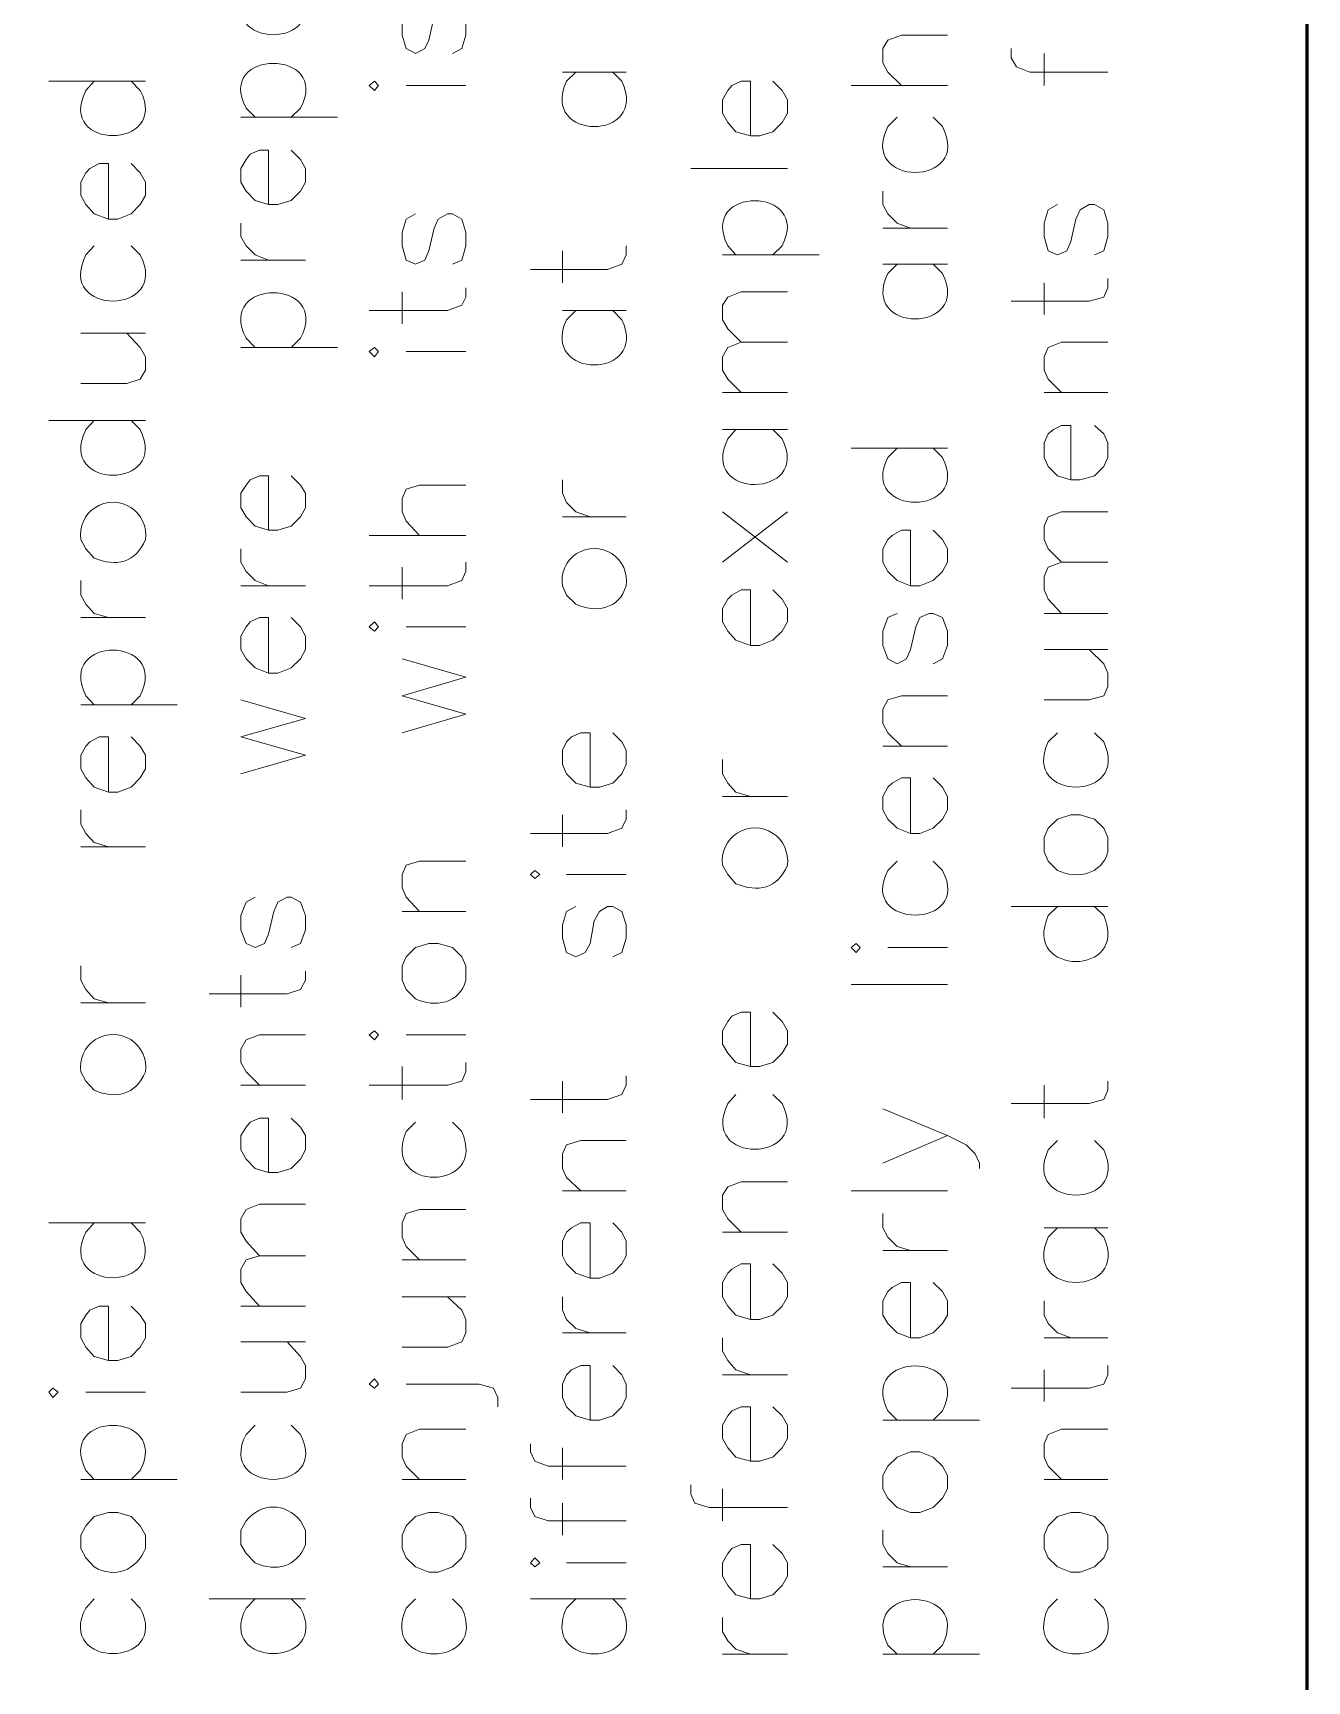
# Model space of a CAD drawing. Header units: inches. Extents: x 5 to 516, y -193 to 129.
# Drawn here: x 58.523 to 59.901, y -184.48 to -182.698 of the extents above; entities that cross this region are included whole.
import ezdxf

# ---------------------------------------------------------------- set-up
doc = ezdxf.new("R2010")
doc.units = ezdxf.units.IN
doc.header["$MEASUREMENT"] = 0
doc.layers.add('PDF7_Geometry', color=7, linetype='Continuous')

msp = doc.modelspace()

# ---------------------------------------------------------------- linework, layer by layer
at = {"layer": 'PDF7_Geometry', "lineweight": 60}
msp.add_lwpolyline([(59.9013316, -193.1846724), (59.9013316, -163.1857822), (14.901328, -163.1857822), (14.901328, -193.1846724)], dxfattribs=at)
at = {"layer": 'PDF7_Geometry', "lineweight": 15}
for points in [[(58.9368871, -182.6657834), (58.9268871, -182.6702279), (58.9224426, -182.6857834), (58.9224426, -182.7002279), (58.9268871, -182.7146723), (58.9368871, -182.7202279), (58.9468871, -182.7146723), (58.9513315, -182.7057834), (58.9568871, -182.6802279), (58.9613315, -182.6702279), (58.9713315, -182.6657834), (58.9768871, -182.6657834), (58.9868871, -182.6702279), (58.9913315, -182.6857834), (58.9913315, -182.7002279), (58.9868871, -182.7146723), (58.9768871, -182.7202279)], [(59.4624425, -182.7546721), (59.4479981, -182.7402277), (59.4424425, -182.7302277), (59.4424425, -182.7146721), (59.4479981, -182.7057832), (59.4624425, -182.7002277), (59.5124425, -182.7002277)], [(59.5813316, -182.7146726), (59.5813316, -182.7246726), (59.5868872, -182.7346726), (59.6013316, -182.7402282), (59.6857761, -182.7402282)], [(59.6168872, -182.7546721), (59.6168872, -182.7202277)], [(58.5402204, -182.7502279), (58.6446649, -182.7502279)], [(58.5891093, -182.7502279), (58.5802204, -182.7602279)], [(58.6391093, -182.7602279), (58.6291093, -182.7502279)], [(58.9268869, -182.7546721), (58.9913314, -182.7546721)], [(59.095776, -182.7402283), (59.1646649, -182.7402283)], [(59.1102205, -182.7402283), (59.1002205, -182.7502283)], [(59.1602205, -182.7502283), (59.1502205, -182.7402283)], [(59.2991093, -182.8091177), (59.2991093, -182.7502288), (59.2891093, -182.7502288), (59.2791093, -182.7546733), (59.2746649, -182.7602288), (59.2691093, -182.7702288), (59.2691093, -182.7846733), (59.2746649, -182.7946733), (59.2835537, -182.8046733), (59.2991093, -182.8091177), (59.3091093, -182.8091177), (59.3235537, -182.8046733), (59.3335537, -182.7946733), (59.3391093, -182.7846733), (59.3391093, -182.7702288), (59.3335537, -182.7602288), (59.3235537, -182.7502288)], [(59.4079983, -182.7546721), (59.5124427, -182.7546721)], [(58.7479982, -182.7891174), (58.8524427, -182.7891174)], [(58.7635537, -182.7891174), (58.7535537, -182.7791174)], [(58.8124426, -182.7791174), (58.8024426, -182.7891174)], [(59.4579982, -182.7891174), (59.4479982, -182.7991174)], [(59.5068871, -182.7991174), (59.4968871, -182.7891174)], [(58.7779982, -182.8835614), (58.7779982, -182.8246725), (58.7679982, -182.8246725), (58.7579982, -182.829117), (58.7535537, -182.8346725), (58.7479982, -182.8446725), (58.7479982, -182.859117), (58.7535537, -182.869117), (58.7635537, -182.879117), (58.7779982, -182.8835614), (58.7879982, -182.8835614), (58.8024426, -182.879117), (58.8124426, -182.869117), (58.8179982, -182.859117), (58.8179982, -182.8446725), (58.8124426, -182.8346725), (58.8024426, -182.8246725)], [(58.6046648, -182.8991175), (58.6046648, -182.8391175), (58.5946648, -182.8391175), (58.5846648, -182.844673), (58.5802204, -182.8491175), (58.5746648, -182.8591175), (58.5746648, -182.8735619), (58.5802204, -182.8835619), (58.5891092, -182.8935619), (58.6046648, -182.8991175), (58.6146648, -182.8991175), (58.6291092, -182.8935619), (58.6391092, -182.8835619), (58.6446648, -182.8735619), (58.6446648, -182.8591175), (58.6391092, -182.8491175), (58.6291092, -182.8391175)], [(59.2346649, -182.844673), (59.3391094, -182.844673)], [(59.4724427, -182.9091171), (59.4579982, -182.9035615), (59.4479982, -182.8935615), (59.4424427, -182.8835615), (59.4424427, -182.8691171)], [(58.9368871, -182.893561), (58.9268871, -182.8991166), (58.9224426, -182.913561), (58.9224426, -182.9280055), (58.9268871, -182.943561), (58.9368871, -182.9480055), (58.9468871, -182.943561), (58.9513315, -182.933561), (58.9568871, -182.9091166), (58.9613315, -182.8991166), (58.9713315, -182.893561), (58.9768871, -182.893561), (58.9868871, -182.8991166), (58.9913315, -182.913561), (58.9913315, -182.9280055), (58.9868871, -182.943561), (58.9768871, -182.9480055)], [(59.6313316, -182.8835614), (59.6213316, -182.889117), (59.6168871, -182.9035614), (59.6168871, -182.9180059), (59.6213316, -182.9335614), (59.6313316, -182.9380059), (59.6413316, -182.9335614), (59.645776, -182.9235614), (59.6513316, -182.899117), (59.655776, -182.889117), (59.665776, -182.8835614), (59.6713316, -182.8835614), (59.6813316, -182.889117), (59.685776, -182.9035614), (59.685776, -182.9180059), (59.6813316, -182.9335614), (59.6713316, -182.9380059)], [(58.7779982, -182.9435612), (58.7635537, -182.9380057), (58.7535537, -182.9280057), (58.7479982, -182.9180057), (58.7479982, -182.9035612)], [(59.4424427, -182.9091171), (59.5124428, -182.9091171)], [(58.5891093, -182.9280063), (58.5802204, -182.9380063)], [(58.6391093, -182.9380063), (58.6291093, -182.9280063)], [(59.0613316, -182.953562), (59.1446649, -182.953562), (59.1602205, -182.9480064), (59.1646649, -182.9380064), (59.1646649, -182.9280064)], [(59.095776, -182.9680058), (59.095776, -182.9335614)], [(59.2835538, -182.9380059), (59.2746649, -182.9280059)], [(59.3335538, -182.9280059), (59.3235538, -182.9380059)], [(58.7479982, -182.9435612), (58.8179983, -182.9435612)], [(59.2691094, -182.9380059), (59.3735538, -182.9380059)], [(59.4424427, -182.9480066), (59.5124428, -182.9480066)], [(59.4579982, -182.9480066), (59.4479982, -182.9580066)], [(59.5068871, -182.9580066), (59.4968871, -182.9480066)], [(59.5813316, -182.9880061), (59.6657761, -182.9880061), (59.6813317, -182.9835617), (59.6857761, -182.9735617), (59.6857761, -182.9635617)], [(59.6168872, -183.00245), (59.6168872, -182.9680056)], [(58.8868871, -182.9980057), (58.9713316, -182.9980057), (58.9868872, -182.9924502), (58.9913316, -182.9835613), (58.9913316, -182.9735613)], [(58.9224427, -183.0124507), (58.9224427, -182.9780063)], [(59.2891094, -183.0324499), (59.274665, -183.0180055), (59.2691094, -183.0080055), (59.2691094, -182.9924499), (59.274665, -182.983561), (59.2891094, -182.9780055), (59.3391094, -182.9780055)], [(59.095776, -182.9980057), (59.1646649, -182.9980057)], [(59.1102205, -182.9980057), (59.1002205, -183.0080057)], [(59.1602205, -183.0080057), (59.1502205, -182.9980057)], [(58.5746649, -183.0224503), (58.6446649, -183.0224503)], [(58.5746649, -183.0768948), (58.6246649, -183.0768948), (58.6391093, -183.0724504), (58.6446649, -183.0624504), (58.6446649, -183.0480059), (58.6391093, -183.0380059), (58.6246649, -183.0224504)], [(58.7479982, -183.0380064), (58.8524427, -183.0380064)], [(58.7635537, -183.0380064), (58.7535537, -183.0280064)], [(58.8124426, -183.0280064), (58.8024426, -183.0380064)], [(58.9268869, -183.0424506), (58.9913314, -183.0424506)], [(59.2891094, -183.0868955), (59.274665, -183.0724511), (59.2691094, -183.0624511), (59.2691094, -183.0480066), (59.274665, -183.0380066), (59.2891094, -183.0324511), (59.3391094, -183.0324511)], [(59.6357759, -183.0868955), (59.6213314, -183.0724511), (59.616887, -183.0624511), (59.616887, -183.0480066), (59.6213314, -183.0380066), (59.6357759, -183.0324511), (59.6857759, -183.0324511)], [(59.2691094, -183.0868955), (59.3391094, -183.0868955)], [(59.6168872, -183.0868955), (59.6857761, -183.0868955)], [(58.5402204, -183.1168955), (58.6446649, -183.1168955)], [(58.5891093, -183.1168955), (58.5802204, -183.1268955)], [(58.6391093, -183.1268955), (58.6291093, -183.1168955)], [(59.2691094, -183.126895), (59.3391094, -183.126895)], [(59.2835538, -183.126895), (59.2746649, -183.136895)], [(59.3335538, -183.136895), (59.3235538, -183.126895)], [(59.645776, -183.1813395), (59.645776, -183.1224506), (59.635776, -183.1224506), (59.6268871, -183.1268951), (59.6213316, -183.1313395), (59.6168871, -183.1413395), (59.6168871, -183.1568951), (59.6213316, -183.1668951), (59.6313316, -183.1768951), (59.645776, -183.1813395), (59.655776, -183.1813395), (59.6713316, -183.1768951), (59.6813316, -183.1668951), (59.685776, -183.1568951), (59.685776, -183.1413395), (59.6813316, -183.1313395), (59.6713316, -183.1224506)], [(59.4079983, -183.1468954), (59.5124427, -183.1468954)], [(59.4579982, -183.1468954), (59.4479982, -183.1568954)], [(59.5068871, -183.1568954), (59.4968871, -183.1468954)], [(58.7779982, -183.235784), (58.7779982, -183.1768951), (58.7679982, -183.1768951), (58.7579982, -183.1813396), (58.7535537, -183.1868951), (58.7479982, -183.195784), (58.7479982, -183.2113396), (58.7535537, -183.2213396), (58.7635537, -183.2313396), (58.7779982, -183.235784), (58.7879982, -183.235784), (58.8024426, -183.2313396), (58.8124426, -183.2213396), (58.8179982, -183.2113396), (58.8179982, -183.195784), (58.8124426, -183.1868951), (58.8024426, -183.1768951)], [(59.1257759, -183.221339), (59.1102204, -183.2157835), (59.1002204, -183.2057835), (59.0957759, -183.1957835), (59.0957759, -183.181339)], [(58.9413314, -183.2413394), (58.9268869, -183.2257838), (58.9224425, -183.2157838), (58.9224425, -183.2013394), (58.9268869, -183.1913394), (58.9413314, -183.1868949), (58.9913314, -183.1868949)], [(59.2691094, -183.2157837), (59.3391094, -183.2702282)], [(59.2691094, -183.2702282), (59.3391094, -183.2157838)], [(59.6357759, -183.2702282), (59.6213314, -183.2557838), (59.616887, -183.2457838), (59.616887, -183.2313393), (59.6213314, -183.2213393), (59.6357759, -183.2157838), (59.6857759, -183.2157838)], [(59.095776, -183.221339), (59.1646649, -183.221339)], [(59.4724427, -183.2957839), (59.4724427, -183.2357839), (59.4624427, -183.2357839), (59.4524427, -183.2413394), (59.4479982, -183.2457839), (59.4424427, -183.2557839), (59.4424427, -183.2702283), (59.4479982, -183.2802283), (59.4579982, -183.2902283), (59.4724427, -183.2957839), (59.4824427, -183.2957839), (59.4968871, -183.2902283), (59.5068871, -183.2802283), (59.5124427, -183.2702283), (59.5124427, -183.2557839), (59.5068871, -183.2457839), (59.4968871, -183.2357839)], [(58.7779982, -183.2957839), (58.7635537, -183.2902283), (58.7535537, -183.2802283), (58.7479982, -183.2702283), (58.7479982, -183.2557839)], [(58.8868871, -183.2413394), (58.9913316, -183.2413394)], [(58.8868871, -183.2957839), (58.9713316, -183.2957839), (58.9868872, -183.2902283), (58.9913316, -183.2802283), (58.9913316, -183.2702283)], [(59.6357759, -183.3257838), (59.6213314, -183.3102282), (59.616887, -183.3002282), (59.616887, -183.2857838), (59.6213314, -183.2757838), (59.6357759, -183.2702282), (59.6857759, -183.2702282)], [(58.6046648, -183.330228), (58.5891092, -183.3257836), (58.5802204, -183.3157836), (58.5746648, -183.3057836), (58.5746648, -183.290228)], [(58.9224427, -183.3102277), (58.9224427, -183.2757833)], [(58.7479982, -183.2957839), (58.8179983, -183.2957839)], [(59.2991093, -183.3602279), (59.2991093, -183.3002279), (59.2891093, -183.3002279), (59.2791093, -183.3057835), (59.2746649, -183.3102279), (59.2691093, -183.3202279), (59.2691093, -183.3346724), (59.2746649, -183.3446724), (59.2835537, -183.3546724), (59.2991093, -183.3602279), (59.3091093, -183.3602279), (59.3235537, -183.3546724), (59.3335537, -183.3446724), (59.3391093, -183.3346724), (59.3391093, -183.3202279), (59.3335537, -183.3102279), (59.3235537, -183.3002279)], [(59.4579982, -183.3257838), (59.4479982, -183.3302282), (59.4424427, -183.3446727), (59.4424427, -183.3602282), (59.4479982, -183.3746727), (59.4579982, -183.3802282), (59.4679982, -183.3746727), (59.4724427, -183.3646727), (59.4779982, -183.3402282), (59.4824427, -183.3302282), (59.4924427, -183.3257838), (59.4968871, -183.3257838), (59.5068871, -183.3302282), (59.5124427, -183.3446727), (59.5124427, -183.3602282), (59.5068871, -183.3746727), (59.4968871, -183.3802282)], [(59.6168872, -183.3257838), (59.6857761, -183.3257838)], [(58.5746649, -183.330228), (58.6446649, -183.330228)], [(58.7779982, -183.3902279), (58.7779982, -183.3302279), (58.7679982, -183.3302279), (58.7579982, -183.3346723), (58.7535537, -183.3402279), (58.7479982, -183.3502279), (58.7479982, -183.3646723), (58.7535537, -183.3746723), (58.7635537, -183.3846723), (58.7779982, -183.3902279), (58.7879982, -183.3902279), (58.8024426, -183.3846723), (58.8124426, -183.3746723), (58.8179982, -183.3646723), (58.8179982, -183.3502279), (58.8124426, -183.3402279), (58.8024426, -183.3302279)], [(58.9268869, -183.3402276), (58.9913314, -183.3402276)], [(58.9224427, -183.4546731), (58.9913316, -183.4346731), (58.9224427, -183.4146731), (58.9913316, -183.3946731), (58.9224427, -183.3746731)], [(59.6168872, -183.4191167), (59.6657761, -183.4191167), (59.6813316, -183.4146723), (59.6857761, -183.4046723), (59.6857761, -183.3902278), (59.6813316, -183.3802278), (59.6657761, -183.3646723)], [(59.6168872, -183.3646733), (59.6857761, -183.3646733)], [(58.5891093, -183.4246732), (58.5802204, -183.4146732)], [(58.6391093, -183.4146732), (58.6291093, -183.4246732)], [(59.4624425, -183.4691169), (59.4479981, -183.4546725), (59.4424425, -183.4446725), (59.4424425, -183.4291169), (59.4479981, -183.4191169), (59.4624425, -183.4146725), (59.5124425, -183.4146725)], [(58.5746649, -183.4246732), (58.6791093, -183.4246732)], [(58.7479982, -183.4991168), (58.8179983, -183.4791168), (58.7479982, -183.4591168), (58.8179983, -183.4391168), (58.7479982, -183.4191168)], [(58.6046648, -183.5191172), (58.6046648, -183.4591172), (58.5946648, -183.4591172), (58.5846648, -183.4646727), (58.5802204, -183.4691172), (58.5746648, -183.4791172), (58.5746648, -183.4935616), (58.5802204, -183.5035616), (58.5891092, -183.5135616), (58.6046648, -183.5191172), (58.6146648, -183.5191172), (58.6291092, -183.5135616), (58.6391092, -183.5035616), (58.6446648, -183.4935616), (58.6446648, -183.4791172), (58.6391092, -183.4691172), (58.6291092, -183.4591172)], [(59.1257759, -183.5135618), (59.1257759, -183.4546729), (59.1157759, -183.4546729), (59.1057759, -183.4591174), (59.1002204, -183.4646729), (59.0957759, -183.4735618), (59.0957759, -183.4891174), (59.1002204, -183.4991174), (59.1102204, -183.5091174), (59.1257759, -183.5135618), (59.1357759, -183.5135618), (59.1502204, -183.5091174), (59.1602204, -183.4991174), (59.1646648, -183.4891174), (59.1646648, -183.4735618), (59.1602204, -183.4646729), (59.1502204, -183.4546729)], [(59.4424427, -183.4691169), (59.5124428, -183.4691169)], [(59.6313316, -183.4546731), (59.6213316, -183.4646731)], [(59.6813316, -183.4646731), (59.6713316, -183.4546731)], [(59.2991093, -183.5235614), (59.2835537, -183.519117), (59.2746649, -183.509117), (59.2691093, -183.499117), (59.2691093, -183.4835614)], [(59.4724427, -183.5635621), (59.4724427, -183.5035621), (59.4624427, -183.5035621), (59.4524427, -183.5091176), (59.4479982, -183.5135621), (59.4424427, -183.5235621), (59.4424427, -183.5380065), (59.4479982, -183.5480065), (59.4579982, -183.5580065), (59.4724427, -183.5635621), (59.4824427, -183.5635621), (59.4968871, -183.5580065), (59.5068871, -183.5480065), (59.5124427, -183.5380065), (59.5124427, -183.5235621), (59.5068871, -183.5135621), (59.4968871, -183.5035621)], [(59.2691094, -183.5235614), (59.3391094, -183.5235614)], [(58.6046648, -183.5780059), (58.5891092, -183.5735615), (58.5802204, -183.5635615), (58.5746648, -183.5535615), (58.5746648, -183.5380059)], [(59.0613316, -183.5635621), (59.1446649, -183.5635621), (59.1602205, -183.5580065), (59.1646649, -183.5480065), (59.1646649, -183.5380065)], [(59.095776, -183.5780059), (59.095776, -183.5435615)], [(59.6857761, -183.5835613), (59.6857761, -183.5680057), (59.6813316, -183.5580057), (59.6713316, -183.5480057), (59.6557761, -183.5435612), (59.6457761, -183.5435612), (59.6313316, -183.5480057), (59.6213316, -183.5580057), (59.6168872, -183.5680057), (59.6168872, -183.5835613), (59.6213316, -183.5935613), (59.6313316, -183.6035613)], [(58.5746649, -183.5780059), (58.6446649, -183.5780059)], [(58.9413314, -183.6480065), (58.9268869, -183.6324509), (58.9224425, -183.6224509), (58.9224425, -183.6080065), (58.9268869, -183.5980065), (58.9413314, -183.593562), (58.9913314, -183.593562)], [(59.4579982, -183.593562), (59.4479982, -183.603562)], [(59.5068871, -183.603562), (59.4968871, -183.593562)], [(59.1002203, -183.6080058), (59.1646647, -183.6080058)], [(58.7635537, -183.6324504), (58.7535537, -183.638006), (58.7479982, -183.6524504), (58.7479982, -183.668006), (58.7535537, -183.6824504), (58.7635537, -183.6868949), (58.7735537, -183.6824504), (58.7779982, -183.6724504), (58.7835537, -183.648006), (58.7879982, -183.638006), (58.7979982, -183.6324504), (58.8024426, -183.6324504), (58.8124426, -183.638006), (58.8179982, -183.6524504), (58.8179982, -183.668006), (58.8124426, -183.6824504), (58.8024426, -183.6868949)], [(58.9224427, -183.6480065), (58.9913316, -183.6480065)], [(59.1102205, -183.6424511), (59.1002205, -183.6480067), (59.095776, -183.6624511), (59.095776, -183.6768956), (59.1002205, -183.6924511), (59.1102205, -183.6968956), (59.1202205, -183.6924511), (59.125776, -183.6824511), (59.1302205, -183.6580067), (59.135776, -183.6480067), (59.1446649, -183.6424511), (59.1502205, -183.6424511), (59.1602205, -183.6480067), (59.1646649, -183.6624511), (59.1646649, -183.6768956), (59.1602205, -183.6924511), (59.1502205, -183.6968956)], [(59.5813316, -183.6424511), (59.6857761, -183.6424511)], [(59.6313316, -183.6424511), (59.6213316, -183.6524511)], [(59.6813316, -183.6524511), (59.6713316, -183.6424511)], [(58.9913316, -183.7224502), (58.9913316, -183.7068946), (58.9868871, -183.6968946), (58.9768871, -183.6868946), (58.9613316, -183.6824501), (58.9513316, -183.6824501), (58.9368871, -183.6868946), (58.9268871, -183.6968946), (58.9224427, -183.7068946), (58.9224427, -183.7224502), (58.9268871, -183.7324502), (58.9368871, -183.7424502)], [(59.4479981, -183.6868949), (59.5124425, -183.6868949)], [(58.6046648, -183.7468947), (58.5891092, -183.7424503), (58.5802204, -183.7324503), (58.5746648, -183.7224503), (58.5746648, -183.7068947)], [(58.7135538, -183.7368951), (58.7979982, -183.7368951), (58.8124427, -183.7324507), (58.8179982, -183.7224507), (58.8179982, -183.7124507)], [(58.7479982, -183.751339), (58.7479982, -183.7168945)], [(59.4079983, -183.7268944), (59.5124427, -183.7268944)], [(58.5746649, -183.7468947), (58.6446649, -183.7468947)], [(59.2991093, -183.8157842), (59.2991093, -183.7568953), (59.2891093, -183.7568953), (59.2791093, -183.7613398), (59.2746649, -183.7668953), (59.2691093, -183.7768953), (59.2691093, -183.7913398), (59.2746649, -183.8013398), (59.2835537, -183.8113398), (59.2991093, -183.8157842), (59.3091093, -183.8157842), (59.3235537, -183.8113398), (59.3335537, -183.8013398), (59.3391093, -183.7913398), (59.3391093, -183.7768953), (59.3335537, -183.7668953), (59.3235537, -183.7568953)], [(58.767998, -183.8357834), (58.7535536, -183.821339), (58.747998, -183.811339), (58.747998, -183.7968945), (58.7535536, -183.7868945), (58.767998, -183.781339), (58.817998, -183.781339)], [(58.9268869, -183.78134), (58.9913314, -183.78134)], [(58.8868871, -183.8357834), (58.9713316, -183.8357834), (58.9868872, -183.831339), (58.9913316, -183.821339), (58.9913316, -183.811339)], [(58.9224427, -183.8513395), (58.9224427, -183.8157839)], [(59.0613316, -183.8513395), (59.1446649, -183.8513395), (59.1602205, -183.8457839), (59.1646649, -183.8357839), (59.1646649, -183.8257839)], [(58.7479982, -183.8357834), (58.8179983, -183.8357834)], [(59.095776, -183.8657833), (59.095776, -183.8313389)], [(59.5813316, -183.8557837), (59.6657761, -183.8557837), (59.6813317, -183.8513393), (59.6857761, -183.8413393), (59.6857761, -183.8313393)], [(59.6168872, -183.8713398), (59.6168872, -183.8357842)], [(59.2835538, -183.8457841), (59.2746649, -183.8557841)], [(59.3335538, -183.8557841), (59.3235538, -183.8457841)], [(59.4424427, -183.9202289), (59.5124428, -183.8902289), (59.4424427, -183.86134)], [(58.7779982, -183.9302285), (58.7779982, -183.8713396), (58.7679982, -183.8713396), (58.7579982, -183.8757841), (58.7535537, -183.8813396), (58.7479982, -183.8902285), (58.7479982, -183.9057841), (58.7535537, -183.9157841), (58.7635537, -183.9257841), (58.7779982, -183.9302285), (58.7879982, -183.9302285), (58.8024426, -183.9257841), (58.8124426, -183.9157841), (58.8179982, -183.9057841), (58.8179982, -183.8902285), (58.8124426, -183.8813396), (58.8024426, -183.8713396)], [(58.9368871, -183.875784), (58.9268871, -183.885784)], [(58.9868871, -183.885784), (58.9768871, -183.875784)], [(59.1157761, -183.9502289), (59.1002205, -183.9357844), (59.0957761, -183.9257844), (59.0957761, -183.9102288), (59.1002205, -183.9002288), (59.1157761, -183.8957844), (59.164665, -183.8957844)], [(59.5124427, -183.8902279), (59.5324427, -183.9002279), (59.5424427, -183.9102279), (59.5468872, -183.9202279), (59.5468872, -183.9257835)], [(59.6313316, -183.8957832), (59.6213316, -183.9057832)], [(59.6813316, -183.9057832), (59.6713316, -183.8957832)], [(59.095776, -183.9502289), (59.1646649, -183.9502289)], [(59.2891094, -183.9946726), (59.274665, -183.9802282), (59.2691094, -183.9702282), (59.2691094, -183.9546726), (59.274665, -183.9457837), (59.2891094, -183.9402282), (59.3391094, -183.9402282)], [(59.4079983, -183.9502289), (59.5124427, -183.9502289)], [(58.767998, -184.0202283), (58.7535536, -184.0046727), (58.747998, -183.9946727), (58.747998, -183.9802283), (58.7535536, -183.9702283), (58.767998, -183.9646727), (58.817998, -183.9646727)], [(58.5402204, -183.984673), (58.6446649, -183.984673)], [(58.5891093, -183.984673), (58.5802204, -183.994673)], [(58.6391093, -183.994673), (58.6291093, -183.984673)], [(58.9413314, -184.0246725), (58.9268869, -184.0102281), (58.9224425, -184.0002281), (58.9224425, -183.9846725), (58.9268869, -183.9746725), (58.9413314, -183.9702281), (58.9913314, -183.9702281)], [(59.1257759, -184.0446729), (59.1257759, -183.9846728), (59.1157759, -183.9846728), (59.1057759, -183.9902284), (59.1002204, -183.9946728), (59.0957759, -184.0046728), (59.0957759, -184.0202284), (59.1002204, -184.0291173), (59.1102204, -184.0391173), (59.1257759, -184.0446729), (59.1357759, -184.0446729), (59.1502204, -184.0391173), (59.1602204, -184.0291173), (59.1646648, -184.0202284), (59.1646648, -184.0046728), (59.1602204, -183.9946728), (59.1502204, -183.9846728)], [(59.4724427, -184.0146729), (59.4579982, -184.0102285), (59.4479982, -184.0002285), (59.4424427, -183.9902285), (59.4424427, -183.9746729)], [(59.2691094, -183.9946726), (59.3391094, -183.9946726)], [(59.6168872, -183.9902284), (59.6857761, -183.9902284)], [(59.6313316, -183.9902284), (59.6213316, -184.0002284)], [(59.6813316, -184.0002284), (59.6713316, -183.9902284)], [(58.767998, -184.0746728), (58.7535536, -184.0591172), (58.747998, -184.0491172), (58.747998, -184.0346728), (58.7535536, -184.0246728), (58.767998, -184.0202283), (58.817998, -184.0202283)], [(59.4424427, -184.0146729), (59.5124428, -184.0146729)], [(58.9224427, -184.0246725), (58.9913316, -184.0246725)], [(59.2991093, -184.0891178), (59.2991093, -184.0291177), (59.2891093, -184.0291177), (59.2791093, -184.0346733), (59.2746649, -184.0391177), (59.2691093, -184.0491177), (59.2691093, -184.0646733), (59.2746649, -184.0746733), (59.2835537, -184.0846733), (59.2991093, -184.0891178), (59.3091093, -184.0891178), (59.3235537, -184.0846733), (59.3335537, -184.0746733), (59.3391093, -184.0646733), (59.3391093, -184.0491177), (59.3335537, -184.0391177), (59.3235537, -184.0291177)], [(59.4724427, -184.1091169), (59.4724427, -184.0491169), (59.4624427, -184.0491169), (59.4524427, -184.0546725), (59.4479982, -184.0591169), (59.4424427, -184.0691169), (59.4424427, -184.0846725), (59.4479982, -184.0935614), (59.4579982, -184.1035614), (59.4724427, -184.1091169), (59.4824427, -184.1091169), (59.4968871, -184.1035614), (59.5068871, -184.0935614), (59.5124427, -184.0846725), (59.5124427, -184.0691169), (59.5068871, -184.0591169), (59.4968871, -184.0491169)], [(58.6046648, -184.1335615), (58.6046648, -184.0746726), (58.5946648, -184.0746726), (58.5846648, -184.0791171), (58.5802204, -184.0846726), (58.5746648, -184.0935615), (58.5746648, -184.1091171), (58.5802204, -184.1191171), (58.5891092, -184.1291171), (58.6046648, -184.1335615), (58.6146648, -184.1335615), (58.6291092, -184.1291171), (58.6391092, -184.1191171), (58.6446648, -184.1091171), (58.6446648, -184.0935615), (58.6391092, -184.0846726), (58.6291092, -184.0746726)], [(58.7479982, -184.0746728), (58.8179983, -184.0746728)], [(58.9224427, -184.1191177), (58.9713316, -184.1191177), (58.9868871, -184.1135621), (58.9913316, -184.1035621), (58.9913316, -184.0891177), (58.9868871, -184.0791177), (58.9713316, -184.0646732)], [(58.9224427, -184.0646732), (58.9913316, -184.0646732)], [(59.1257759, -184.1035616), (59.1102204, -184.0991172), (59.1002204, -184.0891172), (59.0957759, -184.0791172), (59.0957759, -184.0646727)], [(59.645776, -184.1091169), (59.6313316, -184.1035614), (59.6213316, -184.0935614), (59.6168871, -184.0846725), (59.6168871, -184.0691169)], [(59.095776, -184.1035616), (59.1646649, -184.1035616)], [(59.2991093, -184.1491176), (59.2835537, -184.143562), (59.2746649, -184.133562), (59.2691093, -184.123562), (59.2691093, -184.1091176)], [(59.6168872, -184.1091169), (59.6857761, -184.1091169)], [(58.7479982, -184.1680057), (58.7979982, -184.1680057), (58.8124427, -184.1635613), (58.8179983, -184.1535613), (58.8179983, -184.1391168), (58.8124427, -184.1291168), (58.7979982, -184.1135612)], [(58.7479982, -184.1135612), (58.8179983, -184.1135612)], [(59.1257759, -184.1980067), (59.1257759, -184.1391178), (59.1157759, -184.1391178), (59.1057759, -184.1435623), (59.1002204, -184.1491178), (59.0957759, -184.1591178), (59.0957759, -184.1735623), (59.1002204, -184.1835623), (59.1102204, -184.1935623), (59.1257759, -184.1980067), (59.1357759, -184.1980067), (59.1502204, -184.1935623), (59.1602204, -184.1835623), (59.1646648, -184.1735623), (59.1646648, -184.1591178), (59.1602204, -184.1491178), (59.1502204, -184.1391178)], [(59.5813316, -184.1635614), (59.6657761, -184.1635614), (59.6813317, -184.159117), (59.6857761, -184.149117), (59.6857761, -184.139117)], [(59.6168872, -184.1780064), (59.6168872, -184.143562)], [(58.9268869, -184.1591172), (59.0057758, -184.1591172), (59.0213314, -184.1635616), (59.0257758, -184.1735616), (59.0257758, -184.1835616)], [(59.2691094, -184.1491176), (59.3391094, -184.1491176)], [(58.5802202, -184.1680057), (58.6446647, -184.1680057)], [(59.2991093, -184.2424505), (59.2991093, -184.1835616), (59.2891093, -184.1835616), (59.2791093, -184.1880061), (59.2746649, -184.1935616), (59.2691093, -184.2035616), (59.2691093, -184.2180061), (59.2746649, -184.2280061), (59.2835537, -184.2380061), (59.2991093, -184.2424505), (59.3091093, -184.2424505), (59.3235537, -184.2380061), (59.3335537, -184.2280061), (59.3391093, -184.2180061), (59.3391093, -184.2035616), (59.3335537, -184.1935616), (59.3235537, -184.1835616)], [(59.4424427, -184.1980067), (59.5468872, -184.1980067)], [(59.4579982, -184.1980067), (59.4479982, -184.1880067)], [(59.5068871, -184.1880067), (59.4968871, -184.1980067)], [(58.7635537, -184.2035621), (58.7535537, -184.2135621)], [(58.8124426, -184.2135621), (58.8024426, -184.2035621)], [(58.9413314, -184.2624508), (58.9268869, -184.2480064), (58.9224425, -184.2380064), (58.9224425, -184.2235619), (58.9268869, -184.2135619), (58.9413314, -184.2080064), (58.9913314, -184.2080064)], [(59.6357759, -184.2624508), (59.6213314, -184.2480064), (59.616887, -184.2380064), (59.616887, -184.2235619), (59.6213314, -184.2135619), (59.6357759, -184.2080064), (59.6857759, -184.2080064)], [(59.0613316, -184.2235613), (59.0613316, -184.2324501), (59.065776, -184.2424501), (59.0802205, -184.2480057), (59.1646649, -184.2480057)], [(59.095776, -184.2624508), (59.095776, -184.2280064)], [(58.5891093, -184.2624508), (58.5802204, -184.2524508)], [(58.6391093, -184.2524508), (58.6291093, -184.2624508)], [(58.5746649, -184.2624508), (58.6791093, -184.2624508)], [(58.9224427, -184.2624508), (58.9913316, -184.2624508)], [(59.2346649, -184.2680062), (59.2346649, -184.2780062), (59.2391094, -184.2880062), (59.2546649, -184.2924506), (59.3391094, -184.2924506)], [(59.2691094, -184.3068946), (59.2691094, -184.2724501)], [(59.6168872, -184.2624508), (59.6857761, -184.2624508)], [(59.0613316, -184.28245), (59.0613316, -184.29245), (59.065776, -184.30245), (59.0802205, -184.3068945), (59.1646649, -184.3068945)], [(59.095776, -184.3224507), (59.095776, -184.2880062)], [(58.6446649, -184.3368956), (58.6446649, -184.3224512), (58.6391093, -184.3124512), (58.6291093, -184.3024512), (58.6146649, -184.2980067), (58.6046649, -184.2980067), (58.5891093, -184.3024512), (58.5802204, -184.3124512), (58.5746649, -184.3224512), (58.5746649, -184.3368956), (58.5802204, -184.3468956), (58.5891093, -184.3568956)], [(58.7535538, -184.3068947), (58.7479982, -184.3168947), (58.7479982, -184.3324502), (58.7535538, -184.3424502), (58.7635538, -184.3524502)], [(58.8179983, -184.3324502), (58.8179983, -184.3168947), (58.8124427, -184.3068947)], [(59.4724427, -184.3568948), (59.4579982, -184.3524504), (59.4479982, -184.3424504), (59.4424427, -184.3324504), (59.4424427, -184.3168948)], [(59.2991093, -184.391339), (59.2991093, -184.3324501), (59.2891093, -184.3324501), (59.2791093, -184.3368946), (59.2746649, -184.3424501), (59.2691093, -184.3524501), (59.2691093, -184.3668946), (59.2746649, -184.3768946), (59.2835537, -184.3868946), (59.2991093, -184.391339), (59.3091093, -184.391339), (59.3235537, -184.3868946), (59.3335537, -184.3768946), (59.3391093, -184.3668946), (59.3391093, -184.3524501), (59.3335537, -184.3424501), (59.3235537, -184.3324501)], [(59.1002203, -184.3524506), (59.1646647, -184.3524506)], [(59.4424427, -184.3568948), (59.5124428, -184.3568948)], [(58.5891093, -184.391339), (58.5802204, -184.401339)], [(58.6391093, -184.401339), (58.6291093, -184.391339)], [(58.7135538, -184.391339), (58.8179982, -184.391339)], [(58.7635537, -184.391339), (58.7535537, -184.401339)], [(58.8124426, -184.401339), (58.8024426, -184.391339)], [(58.9368871, -184.391339), (58.9268871, -184.401339)], [(58.9868871, -184.401339), (58.9768871, -184.391339)], [(59.0613316, -184.391339), (59.1646649, -184.391339)], [(59.1102205, -184.391339), (59.1002205, -184.401339)], [(59.1602205, -184.401339), (59.1502205, -184.391339)], [(59.6313316, -184.391339), (59.6213316, -184.401339)], [(59.6813316, -184.401339), (59.6713316, -184.391339)], [(59.2991093, -184.4513388), (59.2835537, -184.4457833), (59.2746649, -184.4368944), (59.2691093, -184.4268944), (59.2691093, -184.4113388)], [(59.4579982, -184.4513388), (59.4479982, -184.4413388)], [(59.5068871, -184.4413388), (59.4968871, -184.4513388)], [(59.2691094, -184.4513388), (59.3391094, -184.4513388)], [(59.4424427, -184.4513388), (59.5468872, -184.4513388)]]:
    msp.add_lwpolyline(points, dxfattribs=at)
for points in [[(58.8924425, -182.7602286), (58.8968869, -182.754673), (58.8924425, -182.7502286), (58.8868869, -182.754673)], [(58.8924425, -183.048006), (58.8968869, -183.0424504), (58.8924425, -183.038006), (58.8868869, -183.0424504)], [(58.8924425, -183.344673), (58.8968869, -183.3402286), (58.8924425, -183.334673), (58.8868869, -183.3402286)], [(59.0657758, -183.6124501), (59.0713314, -183.6080057), (59.0657758, -183.6035612), (59.0613314, -183.6080057)], [(59.4135536, -183.6924502), (59.4179981, -183.6868947), (59.4135536, -183.6824502), (59.4079981, -183.6868947)], [(58.8924425, -183.7868954), (58.8968869, -183.7813398), (58.8924425, -183.7768954), (58.8868869, -183.7813398)], [(58.5446647, -184.173561), (58.5502202, -184.1680055), (58.5446647, -184.163561), (58.5402202, -184.1680055)], [(58.8924425, -184.1635614), (58.8968869, -184.159117), (58.8924425, -184.1535614), (58.8868869, -184.159117)], [(59.4424427, -184.2724504), (59.4479983, -184.2824504), (59.4579983, -184.2924504), (59.4724427, -184.298006), (59.4824427, -184.298006), (59.4968872, -184.2924504), (59.5068872, -184.2824504), (59.5124428, -184.2724504), (59.5124428, -184.258006), (59.5068872, -184.248006), (59.4968872, -184.238006), (59.4824427, -184.2324504), (59.4724427, -184.2324504), (59.4579983, -184.238006), (59.4479983, -184.248006), (59.4424427, -184.258006)], [(58.9224427, -184.3368956), (58.9268871, -184.3468956), (58.9368871, -184.3568956), (58.9513316, -184.3624512), (58.9613316, -184.3624512), (58.9768871, -184.3568956), (58.9868871, -184.3468956), (58.9913316, -184.3368956), (58.9913316, -184.3224512), (58.9868871, -184.3124512), (58.9768871, -184.3024512), (58.9613316, -184.2980067), (58.9513316, -184.2980067), (58.9368871, -184.3024512), (58.9268871, -184.3124512), (58.9224427, -184.3224512)], [(59.6168872, -184.3368956), (59.6213316, -184.3468956), (59.6313316, -184.3568956), (59.6457761, -184.3624512), (59.6557761, -184.3624512), (59.6713316, -184.3568956), (59.6813316, -184.3468956), (59.6857761, -184.3368956), (59.6857761, -184.3224512), (59.6813316, -184.3124512), (59.6713316, -184.3024512), (59.6557761, -184.2980067), (59.6457761, -184.2980067), (59.6313316, -184.3024512), (59.6213316, -184.3124512), (59.6168872, -184.3224512)], [(59.0657758, -184.3568948), (59.0713314, -184.3524504), (59.0657758, -184.3468948), (59.0613314, -184.3524504)]]:
    msp.add_lwpolyline(points, close=True, dxfattribs=at)
for points in [[(58.6446649, -183.2457836, 1.153009687), (58.5746649, -183.2457836), (58.5802204, -183.2557836), (58.5891093, -183.2657836)], [(59.1646649, -183.2957839, 1.174214095), (59.095776, -183.2957839), (59.1002205, -183.3057839), (59.1102205, -183.3157839)], [(59.3391094, -183.5980062, 1.153009687), (59.2691094, -183.5980062), (59.2746649, -183.6080062), (59.2835538, -183.6180062)], [(58.6446649, -183.8213395, 1.153009687), (58.5746649, -183.8213395), (58.5802204, -183.8313395), (58.5891093, -183.8413395)]]:
    msp.add_lwpolyline(points, format="xyb", dxfattribs=at)
for points in [[(58.7535537, -182.6502278), (58.7195722, -182.7163389), (58.8464056, -182.7163389), (58.8124426, -182.6502278)], [(58.7535537, -182.7791174), (58.7194241, -182.7147285), (58.8465723, -182.7147285), (58.8124426, -182.7791174)], [(59.1002205, -182.7502283), (59.0700538, -182.815432), (59.1903871, -182.8155431), (59.1602205, -182.7502283)], [(58.5802204, -182.7602279), (58.5470908, -182.8255427), (58.6720723, -182.8247464), (58.6391093, -182.7602279)], [(59.4479982, -182.7991174), (59.4140167, -182.8652285), (59.5408501, -182.8652285), (59.5068871, -182.7991174)], [(59.2746649, -182.9280059), (59.2415168, -182.8626911), (59.3665168, -182.8634874), (59.3335538, -182.9280059)], [(58.5802204, -182.9380063), (58.5465908, -183.0048397), (58.6725723, -183.0040434), (58.6391093, -182.9380063)], [(58.7535537, -183.0280064), (58.7195352, -182.9625064), (58.8464426, -182.9624879), (58.8124426, -183.0280064)], [(59.4479982, -182.9580066), (59.415313, -183.0235992), (59.5395723, -183.0236178), (59.5068871, -182.9580066)], [(59.1002205, -183.0080057), (59.0700723, -183.0732094), (59.1903871, -183.0733206), (59.1602205, -183.0080057)], [(58.5802204, -183.1268955), (58.547776, -183.1930621), (58.6713501, -183.1923214), (58.6391093, -183.1268955)], [(59.2746649, -183.136895), (59.2422205, -183.2030617), (59.3657946, -183.202321), (59.3335538, -183.136895)], [(59.4479982, -183.1568954), (59.414813, -183.2215991), (59.5400723, -183.2216176), (59.5068871, -183.1568954)], [(58.5891093, -183.2657836), (58.6127204, -183.2754318), (58.6341093, -183.2713021), (58.6446649, -183.2457836)], [(59.1102205, -183.3157839), (59.1315723, -183.3253209), (59.1574797, -183.3213579), (59.1646649, -183.2957839)], [(58.5802204, -183.4146732), (58.547776, -183.3485065), (58.6713501, -183.3492472), (58.6391093, -183.4146732)], [(59.6213316, -183.4646731), (59.5906834, -183.5298397), (59.7119612, -183.5297286), (59.6813316, -183.4646731)], [(59.6313316, -183.6035613), (59.6519427, -183.6133946), (59.6792575, -183.6086353), (59.6857761, -183.5835613)], [(59.2835538, -183.6180062), (59.3071649, -183.6276544), (59.3285538, -183.6235248), (59.3391094, -183.5980062)], [(59.4479982, -183.603562), (59.4138686, -183.6679509), (59.5410168, -183.6679509), (59.5068871, -183.603562)], [(59.6213316, -183.6524511), (59.5919983, -183.7187474), (59.7106464, -183.7185808), (59.6813316, -183.6524511)], [(58.9368871, -183.7424502), (58.9574982, -183.7522835), (58.984813, -183.7475242), (58.9913316, -183.7224502)], [(58.5891093, -183.8413395), (58.6127204, -183.8509877), (58.6341093, -183.8468581), (58.6446649, -183.8213395)], [(59.2746649, -183.8557841), (59.242202, -183.9220989), (59.3658872, -183.9212101), (59.3335538, -183.8557841)], [(58.9268871, -183.885784), (58.8975538, -183.9520803), (59.0162019, -183.9519137), (58.9868871, -183.885784)], [(59.6213316, -183.9057832), (59.5911649, -183.971098), (59.7114797, -183.9709869), (59.6813316, -183.9057832)], [(58.5802204, -183.994673), (58.5477575, -184.0609878), (58.6714427, -184.060099), (58.6391093, -183.994673)], [(59.6213316, -184.0002284), (59.5911649, -184.0655432), (59.7114797, -184.0654321), (59.6813316, -184.0002284)], [(59.4479982, -184.1880067), (59.414813, -184.123303), (59.5400538, -184.1232845), (59.5068871, -184.1880067)], [(58.5802204, -184.2524508), (58.5470723, -184.187136), (58.6720723, -184.1879323), (58.6391093, -184.2524508)], [(58.7535537, -184.2135621), (58.7203685, -184.2782658), (58.8456093, -184.2782843), (58.8124426, -184.2135621)], [(58.8124427, -184.3068947), (58.795702, -184.2871354), (58.7702945, -184.2871354), (58.7535538, -184.3068947)], [(58.5891093, -184.3568956), (58.6119241, -184.3698771), (58.6346279, -184.360766), (58.6446649, -184.3368956)], [(58.7635538, -184.3524502), (58.7863871, -184.3625799), (58.8080168, -184.3570614), (58.8179983, -184.3324502)], [(59.4479982, -184.4413388), (59.4153871, -184.3758203), (59.5394982, -184.3758018), (59.5068871, -184.4413388)], [(58.5802204, -184.401339), (58.5460908, -184.467302), (58.6730352, -184.4666723), (58.6391093, -184.401339)], [(58.7535537, -184.401339), (58.7195352, -184.466839), (58.8464426, -184.4668575), (58.8124426, -184.401339)], [(58.9268871, -184.401339), (58.8962389, -184.4675983), (59.0175167, -184.4674501), (58.9868871, -184.401339)], [(59.1002205, -184.401339), (59.0695908, -184.4674501), (59.1908686, -184.4675983), (59.1602205, -184.401339)], [(59.6213316, -184.401339), (59.5906834, -184.4675983), (59.7119612, -184.4674501), (59.6813316, -184.401339)]]:
    msp.add_open_spline(points, degree=3, dxfattribs=at)

doc.saveas('drawing.dxf')
